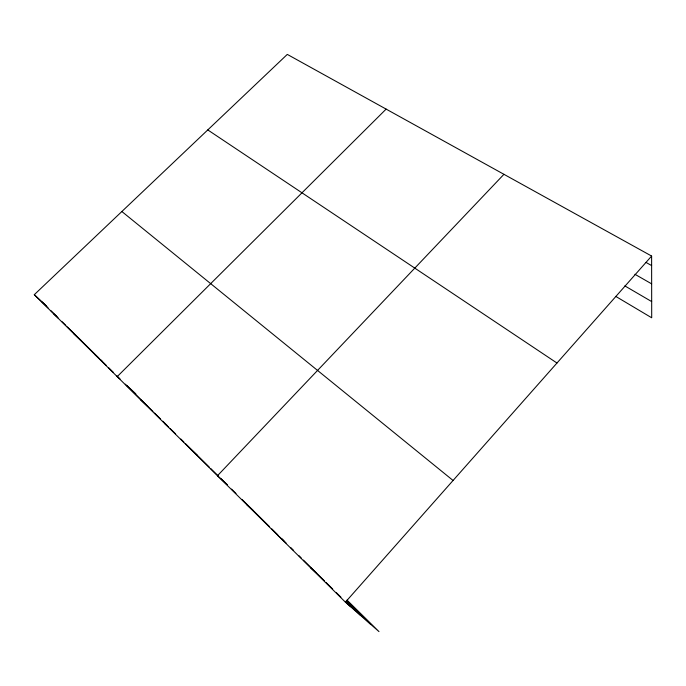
<?xml version="1.0" encoding="UTF-8"?>
<svg xmlns="http://www.w3.org/2000/svg" width="686" height="686" viewBox="0 0 686 686"><rect width="100%" height="100%" fill="white"/><g stroke="black" fill="none" stroke-linecap="round" stroke-linejoin="round"><path stroke-width="1.03" d="M345.41 602.171L651.614 256.05L287.297 54.4L34.3 294.68L345.41 602.171L378.989 631.6L347.013 600.104M503.944 174.313L217.479 475.724L227.083 484.462M386.132 109.1L117.203 376.623L118.687 377.986M646.015 262.429L651.623 265.576M634.919 274.28L651.649 283.858M624.852 285.908L651.674 301.574M615.728 296.378L651.7 317.781L651.614 256.05M207.781 129.92L556.972 363.031M121.859 211.52L453.069 480.474M310.612 567.776L316.263 572.793M277.796 535.346L283.815 540.74M246.797 504.707L253.143 510.435M190.494 449.056L197.345 455.315M164.846 423.708L168.765 427.309M170.334 428.741L175.642 433.878M140.45 399.595L147.679 406.258M126.833 385.523L135.828 393.833M73.874 333.799L81.497 340.873M95.037 354.713L102.548 361.676M53.654 313.802L58.276 318.115M34.3 294.68L46.622 306.17M346.644 600.67L370.243 623.934M346.13 601.202L360.622 615.505M42.095 301.951L48.02 307.808M50.987 310.732L56.921 316.598M62.109 321.725L65.839 325.404M67.331 326.879L98.793 357.963M100.293 359.447L106.347 365.424M108.628 367.679L113.19 372.181M116.989 375.937L120.024 378.938M125.332 384.177L152.978 411.489M154.487 412.981L160.55 418.966M162.814 421.213L167.358 425.697M180.881 439.057L183.874 442.007M185.366 443.49L209.23 467.063M210.713 468.529L218.148 475.87M221.124 478.811L227.075 484.685M231.542 489.101L236.01 493.517M241.969 499.399L269.598 526.702M271.845 528.915L277.83 534.831M281.569 538.527L286.079 542.978M290.607 547.454L293.625 550.429M298.907 555.651L301.171 557.889M303.435 560.119L324.478 580.913M325.97 582.388L332.701 589.034M336.44 592.73L340.916 597.154M345.401 601.588L350.632 606.75"/></g></svg>
